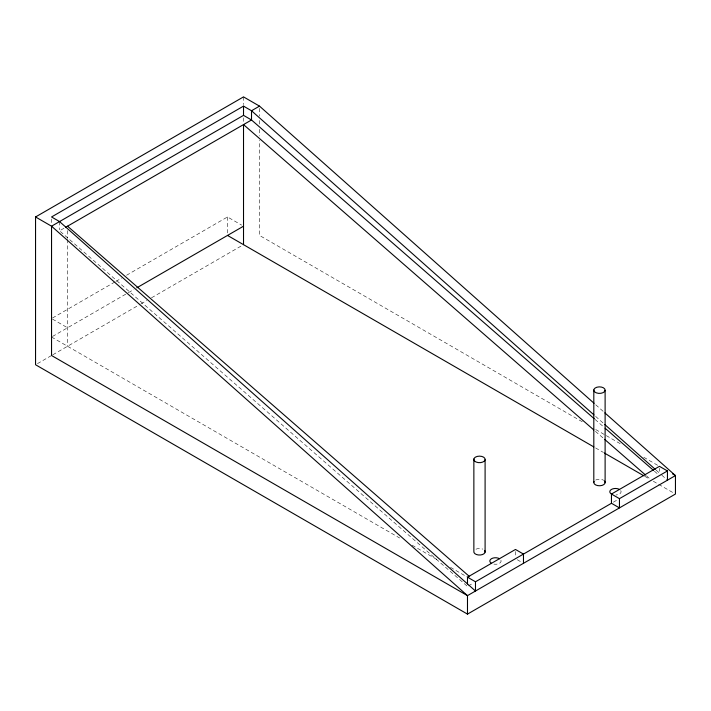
<?xml version="1.0" encoding="UTF-8"?>
<svg xmlns="http://www.w3.org/2000/svg" width="711" height="711" viewBox="0 0 711 711"><rect width="100%" height="100%" fill="white"/><g stroke="black" fill="none" stroke-linecap="round" stroke-linejoin="round"><path stroke-width="0.53" stroke-dasharray="3.56 2.67" d="M63.99 228.249L59.546 230.808L467.483 586.406M52.507 318.004L115.013 281.911M115.973 281.36L121.741 278.028M126.549 275.255L227.52 216.962L241.633 225.111M52.507 336.472L128.122 292.816M128.478 292.612L133.899 289.484M37.47 363.632L51.841 355.331M52.801 354.78L140.014 304.424M140.974 303.873L146.724 300.549M151.514 297.785L242.558 245.224M468.371 585.891L473.704 582.807M613.362 502.179L618.126 499.433M582.273 421.774L259.515 235.43L259.515 140.387M595.72 429.542L605.328 435.088M606.287 435.639L621.654 444.508M643.748 457.271L658.164 465.589M595.605 447.948L603.461 452.48M644.664 476.272L649.534 479.081M653.32 481.267L674.49 493.487M517.253 559.717L522.585 562.801M52.49 319.097L67.545 327.789M51.547 337.032L399.653 538.005M412.131 545.213L437.087 559.619M450.525 567.378L466.843 576.799M595.089 419.463L603.443 426.751M654.44 471.197L658.617 474.841M595.445 431.364L603.808 438.651M646.441 475.819L649.783 478.734M595.747 404.781L603.221 411.411M595.605 416.379L603.07 423.001M656.137 470.14L659.452 473.082L659.452 468.265M661.852 475.215L667.451 480.192M515.475 551.514L515.475 556.642M259.515 108.339L259.515 116.071M259.515 120.497L259.515 124.914M259.515 129.331L259.515 135.961M243.518 96.892L243.518 104.606M243.518 117.839L243.518 122.256M227.52 216.962L227.52 235.43M67.545 230.613L67.545 238.345M67.545 239.447L67.545 346.266M59.546 221.574L59.546 229.786M51.547 219.015L51.547 224.143M595.667 480.076A5.652 3.262 0 0 1 603.657 480.307M500.971 560.224A5.652 3.262 0 0 1 493.905 564.143M620.756 490.581A5.652 3.262 0 0 1 616.01 494.98M475.961 549.212A5.652 3.262 0 0 1 482.849 549.141"/><path stroke-width="1.07" d="M604.883 412.887L675.45 475.57L675.45 494.038L467.483 614.108L35.55 364.734L35.55 216.962L243.518 96.892L259.515 106.126L594.094 403.306M593.952 414.904L251.516 110.747L243.518 106.126L51.547 216.962L59.546 221.574L475.481 591.019L475.481 581.785L467.483 577.163L467.483 583.918M594.254 418.735L251.516 119.981L243.518 115.36L51.547 226.196L35.55 216.962M259.515 106.126L251.516 110.747L251.516 119.981L65.767 227.218M136.779 287.822L243.518 226.196M467.483 577.163L515.475 549.461L523.474 554.073L523.474 563.316M667.451 470.949L619.459 498.66L619.459 507.894L611.46 503.281L611.46 494.038L659.452 466.336L667.451 470.949L667.451 480.192M475.481 581.785L611.46 503.281M672.57 473.908L675.45 475.57L467.483 595.64L51.547 355.5L51.547 226.196L467.483 595.64L467.483 614.108M227.52 235.43L593.863 446.935M604.421 453.031L643.775 475.757M611.46 494.038L619.459 498.66M605.114 428.209L653.605 470.469M593.774 429.906L243.518 124.594L243.518 244.664M604.643 439.38L645.606 475.09M67.545 226.196L469.633 576.683M604.732 424.476L655.311 469.402M605.114 390.295A5.652 3.262 0 0 1 596.396 392.881A5.652 3.262 0 0 1 596.876 387.228A5.652 3.262 0 0 1 605.114 390.295L605.114 482.653M593.809 389.975L593.809 482.334M485.098 459.777A5.652 3.262 0 0 1 476.112 462.034A5.652 3.262 0 0 1 477.223 456.409A5.652 3.262 0 0 1 485.098 459.777L485.098 552.136M473.864 459.039L473.864 551.398A5.652 3.262 0 0 0 480.316 554.998A5.652 3.262 0 0 0 484.671 550.465M243.518 106.126L243.518 115.36M604.492 481.009A5.652 3.262 0 0 1 599.924 485.755A5.652 3.262 0 0 1 594.076 481.498M491.399 563.263A5.652 3.262 0 0 1 491.559 558.65A5.652 3.262 0 0 1 499.557 558.739M611.869 494.252A5.652 3.262 0 0 1 611.087 489.657A5.652 3.262 0 0 1 619.05 489.212"/></g></svg>
